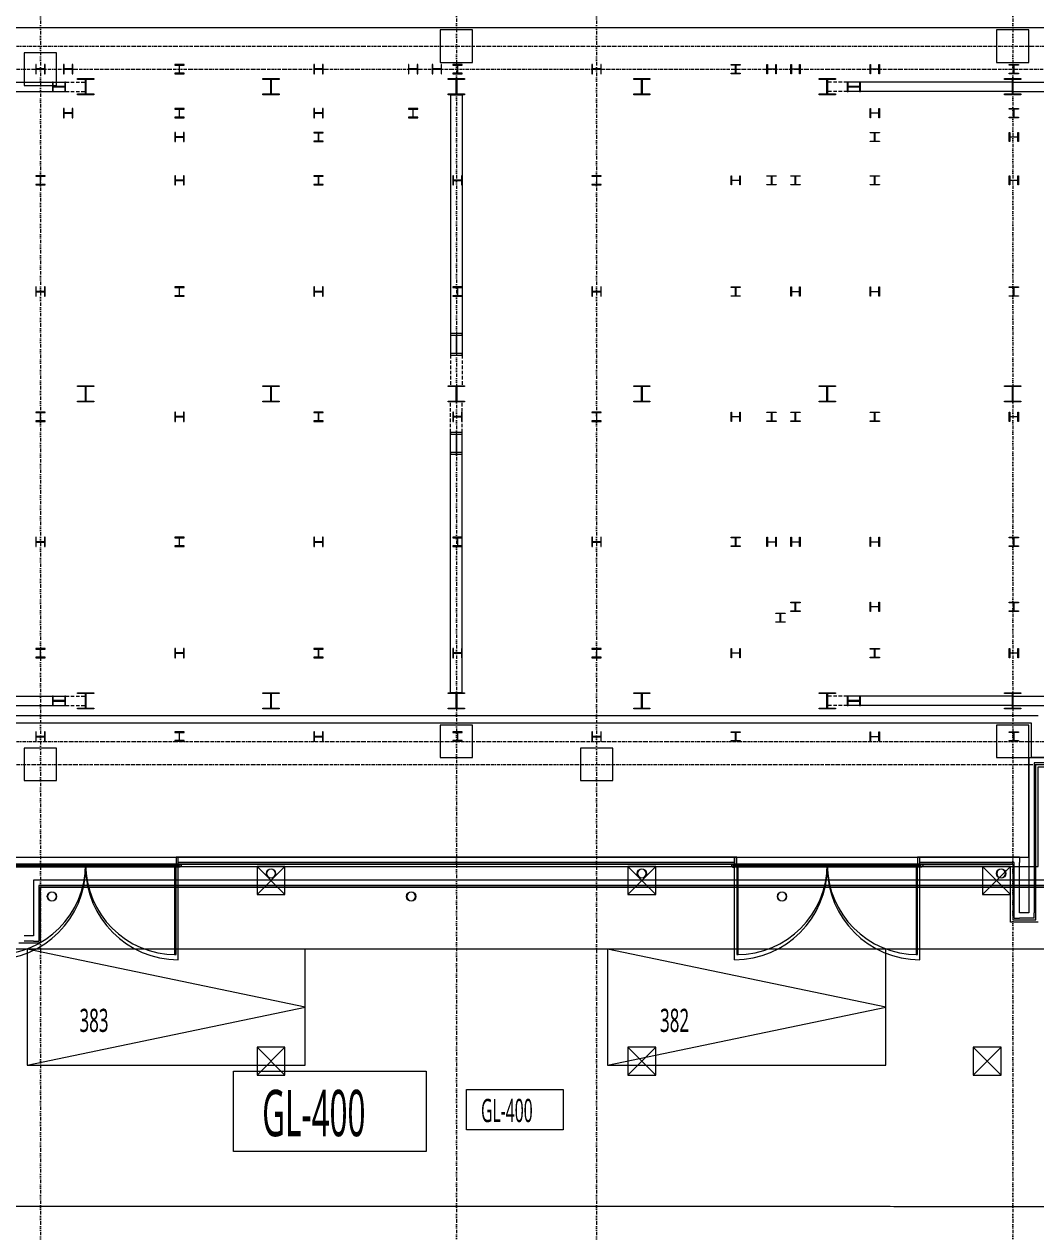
# Model space of a CAD drawing. Extents: x -168053 to 290600, y -560063 to 131745.
# Drawn here: x 126850 to 148676, y -10086 to 15970 of the extents above; entities that cross this region are included whole.
import ezdxf

# ---------------------------------------------------------------- set-up
doc = ezdxf.new("R2010")
doc.units = 0
doc.header["$LTSCALE"] = 250
for name, pattern in [('H12PL1$0$CENTERK4', [0.3582, 0.3333, -0.0083, 0.0083, -0.0083]), ('H12PL1$0$JJP_三點線', [0.9, 0.3, -0.15, 0, -0.15, 0, -0.15, 0, -0.15]), ('H12PL1$0$JJP_虛線(退縮線、投影線、地下室範圍、非屬本工程、圖面分區)', [0.45, 0.3, -0.15]), ('H12PL25$0$JJP_三點線', [0.9, 0.3, -0.15, 0, -0.15, 0, -0.15, 0, -0.15])]:
    doc.linetypes.add(name, pattern=pattern)
for name, color, linetype in [('H12PL1$0$A-OBJE-MEP', 252, 'Continuous'), ('H12PL1$0$A-WALL-EX', 252, 'Continuous'), ('H12PL1$0$A-WALL-IN.200K', 252, 'Continuous'), ('H12PL1$0$Door', 252, 'Continuous'), ('H12PL1$0$L10_14_200_LEVEL', 252, 'Continuous'), ('H12PL1$0$L10_14_DRAN', 252, 'Continuous'), ('H12PL1$0$L10_14_KABE1', 252, 'Continuous'), ('H12PL1$0$L10_14_KABE3', 252, 'Continuous'), ('H12PL1$0$L10_14_LEVEL', 252, 'Continuous'), ('H12PL1$0$L10_14_PKG', 252, 'Continuous'), ('H12PL1$0$L10_14_PKG-NN', 252, 'Continuous'), ('H12PL1$0$L10_14_SIAGE1', 252, 'Continuous'), ('H12PL1$0$L10_14_SIKICHI', 252, 'Continuous'), ('H12PL1$0$L10_14_SITE', 252, 'Continuous'), ('H12PL1$0$L10_14_SUGATA3', 252, 'Continuous'), ('H12PL1$0$L10_14_TATEGU1', 252, 'Continuous'), ('H12PL1$0$L10_14_TATEGU3', 252, 'Continuous'), ('H12PL1$0$S-BEAM-SHOW.200K', 252, 'Continuous'), ('H12PL1$0$S-COL', 252, 'Continuous'), ('H12PL1$0$S-COL.200K', 252, 'Continuous'), ('H12PL1$0$S-FNDN', 252, 'Continuous'), ('H12PL1$0$S-GRID', 252, 'Continuous'), ('H12PL1$0$S-SLAB-SHOW.200K', 252, 'Continuous'), ('H12PL25$0$A-OBJE-MEP', 252, 'Continuous'), ('H12PL25$0$A-WALL-EX', 252, 'Continuous'), ('H12PL25$0$S-COL', 252, 'Continuous'), ('H12PL25$0$S-GRID', 252, 'Continuous')]:
    doc.layers.add(name, color=color, linetype=linetype)
doc.styles.add('H12PL1$0$Standard', font='', dxfattribs={"width": 0.8})
doc.styles.get('H12PL1$0$Standard').set_extended_font_data('Microsoft JhengHei')

# ---------------------------------------------------------------- blocks, each defined once
blk = doc.blocks.new('H12PL25')
at = {"layer": 'H12PL25$0$A-OBJE-MEP', "lineweight": 0, "flags": 128}
for points in [[(127545, -2850, 1), (127355, -2850, 1)], [(135295, -2850, 1), (135105, -2850, 1)], [(143295, -2850, 1), (143105, -2850, 1)]]:
    blk.add_lwpolyline(points, format="xyb", close=True, dxfattribs=at)
at = {"layer": 'H12PL25$0$A-OBJE-MEP', "lineweight": 0}
for centre in [(127450, -2850), (135200, -2850), (143200, -2850)]:
    blk.add_circle(centre, 100, dxfattribs=at)
at = {"layer": 'H12PL25$0$A-WALL-EX', "lineweight": 0}
for p, q in [((127165, -2615), (127165, -2650)), ((127165, -2615), (127165, -2650)), ((127200, -2615), (127165, -2615)), ((127165, -2650), (127165, -3815)), ((151200, -2615), (127200, -2615)), ((127050, -3815), (126850, -3815)), ((127050, -3815), (127165, -3815)), ((127050, -3815), (127165, -3815))]:
    blk.add_line(p, q, dxfattribs=at)
at = {"layer": 'H12PL25$0$A-WALL-EX', "lineweight": 0, "flags": 128}
for points in [[(127050, -2500), (127050, -2615)], [(151350, -2500), (127050, -2500)], [(127050, -2615), (127050, -3700)], [(151200, -2650), (127200, -2650)], [(151200, -2650), (127200, -2650)], [(151200, -2650), (127200, -2650)], [(127200, -3850), (127200, -2650)], [(127200, -2650), (151200, -2650)], [(126735, -3850), (127165, -3850)], [(127050, -3700), (126850, -3700)], [(127200, -3850), (127165, -3850)]]:
    blk.add_lwpolyline(points, dxfattribs=at)
at = {"layer": 'H12PL25$0$S-COL', "lineweight": 0, "flags": 128}
for points in [[(126850, 14650), (127550, 14650), (127550, 15350), (126850, 15350)], [(126850, -350), (127550, -350), (127550, 350), (126850, 350)], [(138850, -350), (139550, -350), (139550, 350), (138850, 350)]]:
    blk.add_lwpolyline(points, close=True, dxfattribs=at)
for points in [[(127300, 15100), (127288, 15100), (127288, 15017, -0.41421356), (127275, 15004), (127125, 15004, -0.41421356), (127112, 15017), (127112, 15100), (127100, 15100), (127100, 14900), (127112, 14900), (127112, 14983, -0.41421356), (127125, 14996), (127275, 14996, -0.41421356), (127288, 14983), (127288, 14900), (127300, 14900)], [(127900, 15100), (127888, 15100), (127888, 15017, -0.41421356), (127875, 15004), (127725, 15004, -0.41421356), (127712, 15017), (127712, 15100), (127700, 15100), (127700, 14900), (127712, 14900), (127712, 14983, -0.41421356), (127725, 14996), (127875, 14996, -0.41421356), (127888, 14983), (127888, 14900), (127900, 14900)], [(130300, 14900), (130300, 14912), (130217, 14912, -0.41421356), (130204, 14925), (130204, 15075, -0.41421356), (130217, 15088), (130300, 15088), (130300, 15100), (130100, 15100), (130100, 15088), (130183, 15088, -0.41421356), (130196, 15075), (130196, 14925, -0.41421356), (130183, 14912), (130100, 14912), (130100, 14900)], [(133300, 15100), (133288, 15100), (133288, 15017, -0.41421356), (133275, 15004), (133125, 15004, -0.41421356), (133112, 15017), (133112, 15100), (133100, 15100), (133100, 14900), (133112, 14900), (133112, 14983, -0.41421356), (133125, 14996), (133275, 14996, -0.41421356), (133288, 14983), (133288, 14900), (133300, 14900)], [(135340, 15100), (135328, 15100), (135328, 15017, -0.41421356), (135315, 15004), (135165, 15004, -0.41421356), (135152, 15017), (135152, 15100), (135140, 15100), (135140, 14900), (135152, 14900), (135152, 14983, -0.41421356), (135165, 14996), (135315, 14996, -0.41421356), (135328, 14983), (135328, 14900), (135340, 14900)], [(135855, 15100), (135843, 15100), (135843, 15017, -0.41421356), (135830, 15004), (135680, 15004, -0.41421356), (135667, 15017), (135667, 15100), (135655, 15100), (135655, 14900), (135667, 14900), (135667, 14983, -0.41421356), (135680, 14996), (135830, 14996, -0.41421356), (135843, 14983), (135843, 14900), (135855, 14900)], [(136300, 14900), (136300, 14912), (136217, 14912, -0.41421356), (136204, 14925), (136204, 15075, -0.41421356), (136217, 15088), (136300, 15088), (136300, 15100), (136100, 15100), (136100, 15088), (136183, 15088, -0.41421356), (136196, 15075), (136196, 14925, -0.41421356), (136183, 14912), (136100, 14912), (136100, 14900)], [(139300, 15100), (139288, 15100), (139288, 15017, -0.41421356), (139275, 15004), (139125, 15004, -0.41421356), (139112, 15017), (139112, 15100), (139100, 15100), (139100, 14900), (139112, 14900), (139112, 14983, -0.41421356), (139125, 14996), (139275, 14996, -0.41421356), (139288, 14983), (139288, 14900), (139300, 14900)], [(142100, 14900), (142100, 14912), (142183, 14912, 0.41421356), (142196, 14925), (142196, 15075, 0.41421356), (142183, 15088), (142100, 15088), (142100, 15100), (142300, 15100), (142300, 15088), (142217, 15088, 0.41421356), (142204, 15075), (142204, 14925, 0.41421356), (142217, 14912), (142300, 14912), (142300, 14900)], [(142875, 15100), (142887, 15100), (142887, 15017, 0.41421356), (142900, 15004), (143050, 15004, 0.41421356), (143063, 15017), (143063, 15100), (143075, 15100), (143075, 14900), (143063, 14900), (143063, 14983, 0.41421356), (143050, 14996), (142900, 14996, 0.41421356), (142887, 14983), (142887, 14900), (142875, 14900)], [(143390, 15100), (143402, 15100), (143402, 15017, 0.41421356), (143415, 15004), (143565, 15004, 0.41421356), (143578, 15017), (143578, 15100), (143590, 15100), (143590, 14900), (143578, 14900), (143578, 14983, 0.41421356), (143565, 14996), (143415, 14996, 0.41421356), (143402, 14983), (143402, 14900), (143390, 14900)], [(145100, 15100), (145112, 15100), (145112, 15017, 0.41421356), (145125, 15004), (145275, 15004, 0.41421356), (145288, 15017), (145288, 15100), (145300, 15100), (145300, 14900), (145288, 14900), (145288, 14983, 0.41421356), (145275, 14996), (145125, 14996, 0.41421356), (145112, 14983), (145112, 14900), (145100, 14900)], [(148100, 14900), (148100, 14912), (148183, 14912, 0.41421356), (148196, 14925), (148196, 15075, 0.41421356), (148183, 15088), (148100, 15088), (148100, 15100), (148300, 15100), (148300, 15088), (148217, 15088, 0.41421356), (148204, 15075), (148204, 14925, 0.41421356), (148217, 14912), (148300, 14912), (148300, 14900)], [(127900, 14150), (127888, 14150), (127888, 14067, -0.41421356), (127875, 14054), (127725, 14054, -0.41421356), (127712, 14067), (127712, 14150), (127700, 14150), (127700, 13950), (127712, 13950), (127712, 14033, -0.41421356), (127725, 14046), (127875, 14046, -0.41421356), (127888, 14033), (127888, 13950), (127900, 13950)], [(130300, 13950), (130300, 13962), (130217, 13962, -0.41421356), (130204, 13975), (130204, 14125, -0.41421356), (130217, 14138), (130300, 14138), (130300, 14150), (130100, 14150), (130100, 14138), (130183, 14138, -0.41421356), (130196, 14125), (130196, 13975, -0.41421356), (130183, 13962), (130100, 13962), (130100, 13950)], [(133300, 14150), (133288, 14150), (133288, 14067, -0.41421356), (133275, 14054), (133125, 14054, -0.41421356), (133112, 14067), (133112, 14150), (133100, 14150), (133100, 13950), (133112, 13950), (133112, 14033, -0.41421356), (133125, 14046), (133275, 14046, -0.41421356), (133288, 14033), (133288, 13950), (133300, 13950)], [(135340, 13950), (135340, 13962), (135257, 13962, -0.41421356), (135244, 13975), (135244, 14125, -0.41421356), (135257, 14138), (135340, 14138), (135340, 14150), (135140, 14150), (135140, 14138), (135223, 14138, -0.41421356), (135236, 14125), (135236, 13975, -0.41421356), (135223, 13962), (135140, 13962), (135140, 13950)], [(145100, 14150), (145112, 14150), (145112, 14067, 0.41421356), (145125, 14054), (145275, 14054, 0.41421356), (145288, 14067), (145288, 14150), (145300, 14150), (145300, 13950), (145288, 13950), (145288, 14033, 0.41421356), (145275, 14046), (145125, 14046, 0.41421356), (145112, 14033), (145112, 13950), (145100, 13950)], [(148100, 13950), (148100, 13962), (148183, 13962, 0.41421356), (148196, 13975), (148196, 14125, 0.41421356), (148183, 14138), (148100, 14138), (148100, 14150), (148300, 14150), (148300, 14138), (148217, 14138, 0.41421356), (148204, 14125), (148204, 13975, 0.41421356), (148217, 13962), (148300, 13962), (148300, 13950)], [(130300, 13635), (130288, 13635), (130288, 13552, -0.41421356), (130275, 13539), (130125, 13539, -0.41421356), (130112, 13552), (130112, 13635), (130100, 13635), (130100, 13435), (130112, 13435), (130112, 13518, -0.41421356), (130125, 13531), (130275, 13531, -0.41421356), (130288, 13518), (130288, 13435), (130300, 13435)], [(133300, 13435), (133300, 13447), (133217, 13447, -0.41421356), (133204, 13460), (133204, 13610, -0.41421356), (133217, 13623), (133300, 13623), (133300, 13635), (133100, 13635), (133100, 13623), (133183, 13623, -0.41421356), (133196, 13610), (133196, 13460, -0.41421356), (133183, 13447), (133100, 13447), (133100, 13435)], [(145100, 13435), (145100, 13447), (145183, 13447, 0.41421356), (145196, 13460), (145196, 13610, 0.41421356), (145183, 13623), (145100, 13623), (145100, 13635), (145300, 13635), (145300, 13623), (145217, 13623, 0.41421356), (145204, 13610), (145204, 13460, 0.41421356), (145217, 13447), (145300, 13447), (145300, 13435)], [(148100, 13635), (148112, 13635), (148112, 13552, 0.41421356), (148125, 13539), (148275, 13539, 0.41421356), (148288, 13552), (148288, 13635), (148300, 13635), (148300, 13435), (148288, 13435), (148288, 13518, 0.41421356), (148275, 13531), (148125, 13531, 0.41421356), (148112, 13518), (148112, 13435), (148100, 13435)], [(127300, 12500), (127300, 12512), (127217, 12512, -0.41421356), (127204, 12525), (127204, 12675, -0.41421356), (127217, 12688), (127300, 12688), (127300, 12700), (127100, 12700), (127100, 12688), (127183, 12688, -0.41421356), (127196, 12675), (127196, 12525, -0.41421356), (127183, 12512), (127100, 12512), (127100, 12500)], [(130300, 12700), (130288, 12700), (130288, 12617, -0.41421356), (130275, 12604), (130125, 12604, -0.41421356), (130112, 12617), (130112, 12700), (130100, 12700), (130100, 12500), (130112, 12500), (130112, 12583, -0.41421356), (130125, 12596), (130275, 12596, -0.41421356), (130288, 12583), (130288, 12500), (130300, 12500)], [(133300, 12500), (133300, 12512), (133217, 12512, -0.41421356), (133204, 12525), (133204, 12675, -0.41421356), (133217, 12688), (133300, 12688), (133300, 12700), (133100, 12700), (133100, 12688), (133183, 12688, -0.41421356), (133196, 12675), (133196, 12525, -0.41421356), (133183, 12512), (133100, 12512), (133100, 12500)], [(136300, 12700), (136288, 12700), (136288, 12617, -0.41421356), (136275, 12604), (136125, 12604, -0.41421356), (136112, 12617), (136112, 12700), (136100, 12700), (136100, 12500), (136112, 12500), (136112, 12583, -0.41421356), (136125, 12596), (136275, 12596, -0.41421356), (136288, 12583), (136288, 12500), (136300, 12500)], [(139300, 12500), (139300, 12512), (139217, 12512, -0.41421356), (139204, 12525), (139204, 12675, -0.41421356), (139217, 12688), (139300, 12688), (139300, 12700), (139100, 12700), (139100, 12688), (139183, 12688, -0.41421356), (139196, 12675), (139196, 12525, -0.41421356), (139183, 12512), (139100, 12512), (139100, 12500)], [(142100, 12700), (142112, 12700), (142112, 12617, 0.41421356), (142125, 12604), (142275, 12604, 0.41421356), (142288, 12617), (142288, 12700), (142300, 12700), (142300, 12500), (142288, 12500), (142288, 12583, 0.41421356), (142275, 12596), (142125, 12596, 0.41421356), (142112, 12583), (142112, 12500), (142100, 12500)], [(142875, 12500), (142875, 12512), (142958, 12512, 0.41421356), (142971, 12525), (142971, 12675, 0.41421356), (142958, 12688), (142875, 12688), (142875, 12700), (143075, 12700), (143075, 12688), (142992, 12688, 0.41421356), (142979, 12675), (142979, 12525, 0.41421356), (142992, 12512), (143075, 12512), (143075, 12500)], [(143390, 12500), (143390, 12512), (143473, 12512, 0.41421356), (143486, 12525), (143486, 12675, 0.41421356), (143473, 12688), (143390, 12688), (143390, 12700), (143590, 12700), (143590, 12688), (143507, 12688, 0.41421356), (143494, 12675), (143494, 12525, 0.41421356), (143507, 12512), (143590, 12512), (143590, 12500)], [(145100, 12500), (145100, 12512), (145183, 12512, 0.41421356), (145196, 12525), (145196, 12675, 0.41421356), (145183, 12688), (145100, 12688), (145100, 12700), (145300, 12700), (145300, 12688), (145217, 12688, 0.41421356), (145204, 12675), (145204, 12525, 0.41421356), (145217, 12512), (145300, 12512), (145300, 12500)], [(148100, 12700), (148112, 12700), (148112, 12617, 0.41421356), (148125, 12604), (148275, 12604, 0.41421356), (148288, 12617), (148288, 12700), (148300, 12700), (148300, 12500), (148288, 12500), (148288, 12583, 0.41421356), (148275, 12596), (148125, 12596, 0.41421356), (148112, 12583), (148112, 12500), (148100, 12500)], [(127300, 10300), (127288, 10300), (127288, 10217, -0.41421356), (127275, 10204), (127125, 10204, -0.41421356), (127112, 10217), (127112, 10300), (127100, 10300), (127100, 10100), (127112, 10100), (127112, 10183, -0.41421356), (127125, 10196), (127275, 10196, -0.41421356), (127288, 10183), (127288, 10100), (127300, 10100)], [(130300, 10100), (130300, 10112), (130217, 10112, -0.41421356), (130204, 10125), (130204, 10275, -0.41421356), (130217, 10288), (130300, 10288), (130300, 10300), (130100, 10300), (130100, 10288), (130183, 10288, -0.41421356), (130196, 10275), (130196, 10125, -0.41421356), (130183, 10112), (130100, 10112), (130100, 10100)], [(133300, 10300), (133288, 10300), (133288, 10217, -0.41421356), (133275, 10204), (133125, 10204, -0.41421356), (133112, 10217), (133112, 10300), (133100, 10300), (133100, 10100), (133112, 10100), (133112, 10183, -0.41421356), (133125, 10196), (133275, 10196, -0.41421356), (133288, 10183), (133288, 10100), (133300, 10100)], [(136300, 10100), (136300, 10112), (136217, 10112, -0.41421356), (136204, 10125), (136204, 10275, -0.41421356), (136217, 10288), (136300, 10288), (136300, 10300), (136100, 10300), (136100, 10288), (136183, 10288, -0.41421356), (136196, 10275), (136196, 10125, -0.41421356), (136183, 10112), (136100, 10112), (136100, 10100)], [(139300, 10300), (139288, 10300), (139288, 10217, -0.41421356), (139275, 10204), (139125, 10204, -0.41421356), (139112, 10217), (139112, 10300), (139100, 10300), (139100, 10100), (139112, 10100), (139112, 10183, -0.41421356), (139125, 10196), (139275, 10196, -0.41421356), (139288, 10183), (139288, 10100), (139300, 10100)], [(142100, 10100), (142100, 10112), (142183, 10112, 0.41421356), (142196, 10125), (142196, 10275, 0.41421356), (142183, 10288), (142100, 10288), (142100, 10300), (142300, 10300), (142300, 10288), (142217, 10288, 0.41421356), (142204, 10275), (142204, 10125, 0.41421356), (142217, 10112), (142300, 10112), (142300, 10100)], [(143390, 10300), (143402, 10300), (143402, 10217, 0.41421356), (143415, 10204), (143565, 10204, 0.41421356), (143578, 10217), (143578, 10300), (143590, 10300), (143590, 10100), (143578, 10100), (143578, 10183, 0.41421356), (143565, 10196), (143415, 10196, 0.41421356), (143402, 10183), (143402, 10100), (143390, 10100)], [(145100, 10300), (145112, 10300), (145112, 10217, 0.41421356), (145125, 10204), (145275, 10204, 0.41421356), (145288, 10217), (145288, 10300), (145300, 10300), (145300, 10100), (145288, 10100), (145288, 10183, 0.41421356), (145275, 10196), (145125, 10196, 0.41421356), (145112, 10183), (145112, 10100), (145100, 10100)], [(148100, 10100), (148100, 10112), (148183, 10112, 0.41421356), (148196, 10125), (148196, 10275, 0.41421356), (148183, 10288), (148100, 10288), (148100, 10300), (148300, 10300), (148300, 10288), (148217, 10288, 0.41421356), (148204, 10275), (148204, 10125, 0.41421356), (148217, 10112), (148300, 10112), (148300, 10100)], [(127300, 7400), (127300, 7412), (127217, 7412, -0.41421356), (127204, 7425), (127204, 7575, -0.41421356), (127217, 7588), (127300, 7588), (127300, 7600), (127100, 7600), (127100, 7588), (127183, 7588, -0.41421356), (127196, 7575), (127196, 7425, -0.41421356), (127183, 7412), (127100, 7412), (127100, 7400)], [(130300, 7600), (130288, 7600), (130288, 7517, -0.41421356), (130275, 7504), (130125, 7504, -0.41421356), (130112, 7517), (130112, 7600), (130100, 7600), (130100, 7400), (130112, 7400), (130112, 7483, -0.41421356), (130125, 7496), (130275, 7496, -0.41421356), (130288, 7483), (130288, 7400), (130300, 7400)], [(133300, 7400), (133300, 7412), (133217, 7412, -0.41421356), (133204, 7425), (133204, 7575, -0.41421356), (133217, 7588), (133300, 7588), (133300, 7600), (133100, 7600), (133100, 7588), (133183, 7588, -0.41421356), (133196, 7575), (133196, 7425, -0.41421356), (133183, 7412), (133100, 7412), (133100, 7400)], [(136300, 7600), (136288, 7600), (136288, 7517, -0.41421356), (136275, 7504), (136125, 7504, -0.41421356), (136112, 7517), (136112, 7600), (136100, 7600), (136100, 7400), (136112, 7400), (136112, 7483, -0.41421356), (136125, 7496), (136275, 7496, -0.41421356), (136288, 7483), (136288, 7400), (136300, 7400)], [(139300, 7400), (139300, 7412), (139217, 7412, -0.41421356), (139204, 7425), (139204, 7575, -0.41421356), (139217, 7588), (139300, 7588), (139300, 7600), (139100, 7600), (139100, 7588), (139183, 7588, -0.41421356), (139196, 7575), (139196, 7425, -0.41421356), (139183, 7412), (139100, 7412), (139100, 7400)], [(142100, 7600), (142112, 7600), (142112, 7517, 0.41421356), (142125, 7504), (142275, 7504, 0.41421356), (142288, 7517), (142288, 7600), (142300, 7600), (142300, 7400), (142288, 7400), (142288, 7483, 0.41421356), (142275, 7496), (142125, 7496, 0.41421356), (142112, 7483), (142112, 7400), (142100, 7400)], [(142875, 7400), (142875, 7412), (142958, 7412, 0.41421356), (142971, 7425), (142971, 7575, 0.41421356), (142958, 7588), (142875, 7588), (142875, 7600), (143075, 7600), (143075, 7588), (142992, 7588, 0.41421356), (142979, 7575), (142979, 7425, 0.41421356), (142992, 7412), (143075, 7412), (143075, 7400)], [(143390, 7400), (143390, 7412), (143473, 7412, 0.41421356), (143486, 7425), (143486, 7575, 0.41421356), (143473, 7588), (143390, 7588), (143390, 7600), (143590, 7600), (143590, 7588), (143507, 7588, 0.41421356), (143494, 7575), (143494, 7425, 0.41421356), (143507, 7412), (143590, 7412), (143590, 7400)], [(145100, 7400), (145100, 7412), (145183, 7412, 0.41421356), (145196, 7425), (145196, 7575, 0.41421356), (145183, 7588), (145100, 7588), (145100, 7600), (145300, 7600), (145300, 7588), (145217, 7588, 0.41421356), (145204, 7575), (145204, 7425, 0.41421356), (145217, 7412), (145300, 7412), (145300, 7400)], [(148100, 7600), (148112, 7600), (148112, 7517, 0.41421356), (148125, 7504), (148275, 7504, 0.41421356), (148288, 7517), (148288, 7600), (148300, 7600), (148300, 7400), (148288, 7400), (148288, 7483, 0.41421356), (148275, 7496), (148125, 7496, 0.41421356), (148112, 7483), (148112, 7400), (148100, 7400)], [(127300, 4900), (127288, 4900), (127288, 4817, -0.41421356), (127275, 4804), (127125, 4804, -0.41421356), (127112, 4817), (127112, 4900), (127100, 4900), (127100, 4700), (127112, 4700), (127112, 4783, -0.41421356), (127125, 4796), (127275, 4796, -0.41421356), (127288, 4783), (127288, 4700), (127300, 4700)], [(130300, 4700), (130300, 4712), (130217, 4712, -0.41421356), (130204, 4725), (130204, 4875, -0.41421356), (130217, 4888), (130300, 4888), (130300, 4900), (130100, 4900), (130100, 4888), (130183, 4888, -0.41421356), (130196, 4875), (130196, 4725, -0.41421356), (130183, 4712), (130100, 4712), (130100, 4700)], [(133300, 4900), (133288, 4900), (133288, 4817, -0.41421356), (133275, 4804), (133125, 4804, -0.41421356), (133112, 4817), (133112, 4900), (133100, 4900), (133100, 4700), (133112, 4700), (133112, 4783, -0.41421356), (133125, 4796), (133275, 4796, -0.41421356), (133288, 4783), (133288, 4700), (133300, 4700)], [(136300, 4700), (136300, 4712), (136217, 4712, -0.41421356), (136204, 4725), (136204, 4875, -0.41421356), (136217, 4888), (136300, 4888), (136300, 4900), (136100, 4900), (136100, 4888), (136183, 4888, -0.41421356), (136196, 4875), (136196, 4725, -0.41421356), (136183, 4712), (136100, 4712), (136100, 4700)], [(139300, 4900), (139288, 4900), (139288, 4817, -0.41421356), (139275, 4804), (139125, 4804, -0.41421356), (139112, 4817), (139112, 4900), (139100, 4900), (139100, 4700), (139112, 4700), (139112, 4783, -0.41421356), (139125, 4796), (139275, 4796, -0.41421356), (139288, 4783), (139288, 4700), (139300, 4700)], [(142100, 4700), (142100, 4712), (142183, 4712, 0.41421356), (142196, 4725), (142196, 4875, 0.41421356), (142183, 4888), (142100, 4888), (142100, 4900), (142300, 4900), (142300, 4888), (142217, 4888, 0.41421356), (142204, 4875), (142204, 4725, 0.41421356), (142217, 4712), (142300, 4712), (142300, 4700)], [(142875, 4900), (142887, 4900), (142887, 4817, 0.41421356), (142900, 4804), (143050, 4804, 0.41421356), (143063, 4817), (143063, 4900), (143075, 4900), (143075, 4700), (143063, 4700), (143063, 4783, 0.41421356), (143050, 4796), (142900, 4796, 0.41421356), (142887, 4783), (142887, 4700), (142875, 4700)], [(143390, 4900), (143402, 4900), (143402, 4817, 0.41421356), (143415, 4804), (143565, 4804, 0.41421356), (143578, 4817), (143578, 4900), (143590, 4900), (143590, 4700), (143578, 4700), (143578, 4783, 0.41421356), (143565, 4796), (143415, 4796, 0.41421356), (143402, 4783), (143402, 4700), (143390, 4700)], [(145100, 4900), (145112, 4900), (145112, 4817, 0.41421356), (145125, 4804), (145275, 4804, 0.41421356), (145288, 4817), (145288, 4900), (145300, 4900), (145300, 4700), (145288, 4700), (145288, 4783, 0.41421356), (145275, 4796), (145125, 4796, 0.41421356), (145112, 4783), (145112, 4700), (145100, 4700)], [(148100, 4700), (148100, 4712), (148183, 4712, 0.41421356), (148196, 4725), (148196, 4875, 0.41421356), (148183, 4888), (148100, 4888), (148100, 4900), (148300, 4900), (148300, 4888), (148217, 4888, 0.41421356), (148204, 4875), (148204, 4725, 0.41421356), (148217, 4712), (148300, 4712), (148300, 4700)], [(143390, 3300), (143390, 3312), (143473, 3312, 0.41421356), (143486, 3325), (143486, 3475, 0.41421356), (143473, 3488), (143390, 3488), (143390, 3500), (143590, 3500), (143590, 3488), (143507, 3488, 0.41421356), (143494, 3475), (143494, 3325, 0.41421356), (143507, 3312), (143590, 3312), (143590, 3300)], [(145100, 3500), (145112, 3500), (145112, 3417, 0.41421356), (145125, 3404), (145275, 3404, 0.41421356), (145288, 3417), (145288, 3500), (145300, 3500), (145300, 3300), (145288, 3300), (145288, 3383, 0.41421356), (145275, 3396), (145125, 3396, 0.41421356), (145112, 3383), (145112, 3300), (145100, 3300)], [(148100, 3300), (148100, 3312), (148183, 3312, 0.41421356), (148196, 3325), (148196, 3475, 0.41421356), (148183, 3488), (148100, 3488), (148100, 3500), (148300, 3500), (148300, 3488), (148217, 3488, 0.41421356), (148204, 3475), (148204, 3325, 0.41421356), (148217, 3312), (148300, 3312), (148300, 3300)], [(143065, 3065), (143065, 3077), (143148, 3077, 0.41421356), (143161, 3090), (143161, 3240, 0.41421356), (143148, 3253), (143065, 3253), (143065, 3265), (143265, 3265), (143265, 3253), (143182, 3253, 0.41421356), (143169, 3240), (143169, 3090, 0.41421356), (143182, 3077), (143265, 3077), (143265, 3065)], [(127300, 2300), (127300, 2312), (127217, 2312, -0.41421356), (127204, 2325), (127204, 2475, -0.41421356), (127217, 2488), (127300, 2488), (127300, 2500), (127100, 2500), (127100, 2488), (127183, 2488, -0.41421356), (127196, 2475), (127196, 2325, -0.41421356), (127183, 2312), (127100, 2312), (127100, 2300)], [(130300, 2500), (130288, 2500), (130288, 2417, -0.41421356), (130275, 2404), (130125, 2404, -0.41421356), (130112, 2417), (130112, 2500), (130100, 2500), (130100, 2300), (130112, 2300), (130112, 2383, -0.41421356), (130125, 2396), (130275, 2396, -0.41421356), (130288, 2383), (130288, 2300), (130300, 2300)], [(133300, 2300), (133300, 2312), (133217, 2312, -0.41421356), (133204, 2325), (133204, 2475, -0.41421356), (133217, 2488), (133300, 2488), (133300, 2500), (133100, 2500), (133100, 2488), (133183, 2488, -0.41421356), (133196, 2475), (133196, 2325, -0.41421356), (133183, 2312), (133100, 2312), (133100, 2300)], [(136300, 2500), (136288, 2500), (136288, 2417, -0.41421356), (136275, 2404), (136125, 2404, -0.41421356), (136112, 2417), (136112, 2500), (136100, 2500), (136100, 2300), (136112, 2300), (136112, 2383, -0.41421356), (136125, 2396), (136275, 2396, -0.41421356), (136288, 2383), (136288, 2300), (136300, 2300)], [(139300, 2300), (139300, 2312), (139217, 2312, -0.41421356), (139204, 2325), (139204, 2475, -0.41421356), (139217, 2488), (139300, 2488), (139300, 2500), (139100, 2500), (139100, 2488), (139183, 2488, -0.41421356), (139196, 2475), (139196, 2325, -0.41421356), (139183, 2312), (139100, 2312), (139100, 2300)], [(142100, 2500), (142112, 2500), (142112, 2417, 0.41421356), (142125, 2404), (142275, 2404, 0.41421356), (142288, 2417), (142288, 2500), (142300, 2500), (142300, 2300), (142288, 2300), (142288, 2383, 0.41421356), (142275, 2396), (142125, 2396, 0.41421356), (142112, 2383), (142112, 2300), (142100, 2300)], [(145100, 2300), (145100, 2312), (145183, 2312, 0.41421356), (145196, 2325), (145196, 2475, 0.41421356), (145183, 2488), (145100, 2488), (145100, 2500), (145300, 2500), (145300, 2488), (145217, 2488, 0.41421356), (145204, 2475), (145204, 2325, 0.41421356), (145217, 2312), (145300, 2312), (145300, 2300)], [(148100, 2500), (148112, 2500), (148112, 2417, 0.41421356), (148125, 2404), (148275, 2404, 0.41421356), (148288, 2417), (148288, 2500), (148300, 2500), (148300, 2300), (148288, 2300), (148288, 2383, 0.41421356), (148275, 2396), (148125, 2396, 0.41421356), (148112, 2383), (148112, 2300), (148100, 2300)], [(127300, 700), (127288, 700), (127288, 617, -0.41421356), (127275, 604), (127125, 604, -0.41421356), (127112, 617), (127112, 700), (127100, 700), (127100, 500), (127112, 500), (127112, 583, -0.41421356), (127125, 596), (127275, 596, -0.41421356), (127288, 583), (127288, 500), (127300, 500)], [(130300, 500), (130300, 512), (130217, 512, -0.41421356), (130204, 525), (130204, 675, -0.41421356), (130217, 688), (130300, 688), (130300, 700), (130100, 700), (130100, 688), (130183, 688, -0.41421356), (130196, 675), (130196, 525, -0.41421356), (130183, 512), (130100, 512), (130100, 500)], [(133300, 700), (133288, 700), (133288, 617, -0.41421356), (133275, 604), (133125, 604, -0.41421356), (133112, 617), (133112, 700), (133100, 700), (133100, 500), (133112, 500), (133112, 583, -0.41421356), (133125, 596), (133275, 596, -0.41421356), (133288, 583), (133288, 500), (133300, 500)], [(136300, 500), (136300, 512), (136217, 512, -0.41421356), (136204, 525), (136204, 675, -0.41421356), (136217, 688), (136300, 688), (136300, 700), (136100, 700), (136100, 688), (136183, 688, -0.41421356), (136196, 675), (136196, 525, -0.41421356), (136183, 512), (136100, 512), (136100, 500)], [(139300, 700), (139288, 700), (139288, 617, -0.41421356), (139275, 604), (139125, 604, -0.41421356), (139112, 617), (139112, 700), (139100, 700), (139100, 500), (139112, 500), (139112, 583, -0.41421356), (139125, 596), (139275, 596, -0.41421356), (139288, 583), (139288, 500), (139300, 500)], [(142100, 500), (142100, 512), (142183, 512, 0.41421356), (142196, 525), (142196, 675, 0.41421356), (142183, 688), (142100, 688), (142100, 700), (142300, 700), (142300, 688), (142217, 688, 0.41421356), (142204, 675), (142204, 525, 0.41421356), (142217, 512), (142300, 512), (142300, 500)], [(145100, 700), (145112, 700), (145112, 617, 0.41421356), (145125, 604), (145275, 604, 0.41421356), (145288, 617), (145288, 700), (145300, 700), (145300, 500), (145288, 500), (145288, 583, 0.41421356), (145275, 596), (145125, 596, 0.41421356), (145112, 583), (145112, 500), (145100, 500)], [(148100, 500), (148100, 512), (148183, 512, 0.41421356), (148196, 525), (148196, 675, 0.41421356), (148183, 688), (148100, 688), (148100, 700), (148300, 700), (148300, 688), (148217, 688, 0.41421356), (148204, 675), (148204, 525, 0.41421356), (148217, 512), (148300, 512), (148300, 500)]]:
    blk.add_lwpolyline(points, format="xyb", close=True, dxfattribs=at)
at = {"layer": 'H12PL25$0$S-GRID', "linetype": 'H12PL25$0$JJP_三點線', "lineweight": 0}
for p, q in [((127200, 128250), (127200, -28000)), ((139200, 128250), (139200, -28000)), ((-29000, 15000), (289600, 15000)), ((-29000, 0), (289600, 0))]:
    blk.add_line(p, q, dxfattribs=at)
blk = doc.blocks.new('H12PL1')
at = {"layer": 'H12PL1$0$A-OBJE-MEP', "lineweight": 0, "flags": 128}
for points in [[(135295, -2850, 1), (135105, -2850, 1)], [(143295, -2850, 1), (143105, -2850, 1)], [(151045, -2850, 1), (150855, -2850, 1)]]:
    blk.add_lwpolyline(points, format="xyb", close=True, dxfattribs=at)
at = {"layer": 'H12PL1$0$A-OBJE-MEP', "lineweight": 0}
for centre in [(135200, -2850), (143200, -2850), (150950, -2850)]:
    blk.add_circle(centre, 100, dxfattribs=at)
at = {"layer": 'H12PL1$0$A-WALL-EX', "lineweight": 0}
for p, q in [((151700, -465), (151665, -465)), ((151700, -465), (151665, -465)), ((151665, -465), (151665, -500)), ((151665, -500), (151665, -3700)), ((170650, -465), (151700, -465)), ((133200, -2650), (133200, -2500)), ((145200, -2650), (145200, -2500)), ((149200, -2650), (149200, -2500)), ((145200, -2615), (133200, -2615)), ((151200, -2615), (149200, -2615)), ((151235, -2615), (151200, -2615)), ((151235, -2650), (151235, -2615)), ((151235, -2650), (151235, -2615)), ((151235, -3815), (151235, -2650)), ((151235, -3815), (151350, -3815)), ((151235, -3815), (151350, -3815)), ((151665, -3815), (151350, -3815)), ((151665, -3815), (151665, -3700)), ((151665, -3815), (151665, -3700))]:
    blk.add_line(p, q, dxfattribs=at)
at = {"layer": 'H12PL1$0$A-WALL-EX', "lineweight": 0, "flags": 128}
for points in [[(151550, -350), (151665, -350)], [(151550, -350), (151550, -3700)], [(170650, -350), (151665, -350)], [(151700, -500), (170650, -500)], [(151700, -3815), (151700, -500)], [(145200, -2500), (133200, -2500)], [(151350, -2500), (149200, -2500)], [(151350, -2500), (151350, -2615)], [(151200, -2650), (127200, -2650)], [(151200, -2650), (127200, -2650)], [(151200, -2650), (127200, -2650)], [(145200, -2650), (133200, -2650)], [(145200, -2650), (133200, -2650)], [(145200, -2650), (133200, -2650)], [(145200, -2650), (133200, -2650)], [(133200, -2650), (145200, -2650)], [(151200, -2650), (149200, -2650)], [(151200, -2650), (149200, -2650)], [(151200, -2650), (149200, -2650)], [(151200, -2650), (149200, -2650)], [(149200, -2650), (151200, -2650)], [(151200, -2650), (151200, -3850)], [(151350, -3700), (151350, -2615)], [(151200, -3850), (151235, -3850)], [(151235, -3850), (151700, -3850)], [(151550, -3700), (151350, -3700)], [(151700, -3850), (151700, -3815)]]:
    blk.add_lwpolyline(points, dxfattribs=at)
at = {"layer": 'H12PL1$0$A-WALL-IN.200K', "lineweight": 0, "flags": 128}
for points in [[(102550, 15400), (167450, 15400)], [(151750, 550), (126650, 550)], [(126800, 400), (151600, 400)], [(151600, 400), (151600, -350)], [(151750, -350), (151600, -350)]]:
    blk.add_lwpolyline(points, dxfattribs=at)
at = {"layer": 'H12PL1$0$Door', "lineweight": 0}
for p, q in [((133200, -2500), (133150, -2500)), ((133150, -2500), (133150, -2650)), ((133200, -2650), (133200, -2500)), ((145250, -2500), (145200, -2500)), ((145200, -2500), (145200, -2650)), ((145250, -2650), (145250, -2500)), ((149200, -2500), (149150, -2500)), ((149150, -2500), (149150, -2650)), ((149200, -2650), (149200, -2500)), ((133120, -2650), (133120, -4600)), ((133150, -2650), (133120, -2650)), ((133150, -4600), (133150, -2650)), ((133150, -2650), (133200, -2650)), ((145200, -2650), (145250, -2650)), ((145250, -2650), (145250, -4600)), ((145280, -2650), (145250, -2650)), ((145280, -4600), (145280, -2650)), ((149120, -2650), (149120, -4600)), ((149150, -2650), (149120, -2650)), ((149150, -4600), (149150, -2650)), ((149150, -2650), (149200, -2650)), ((133120, -4600), (133150, -4600)), ((145250, -4600), (145280, -4600)), ((149120, -4600), (149150, -4600))]:
    blk.add_line(p, q, dxfattribs=at)
for centre, start, end in [((129250, -2650), 270, 0), ((133150, -2650), 180, 270), ((145250, -2650), 270, 0), ((149150, -2650), 180, 270)]:
    blk.add_arc(centre, 1950, start, end, dxfattribs=at)
at = {"layer": 'H12PL1$0$L10_14_200_LEVEL', "lineweight": 0, "flags": 128}
blk.add_lwpolyline([(139419.68, -7510.42), (141500.77, -7510.42), (141500.77, -8378.31), (139419.68, -8378.31)], close=True, dxfattribs=at)
at = {"layer": 'H12PL1$0$L10_14_DRAN', "lineweight": 0}
for centre in [(135200, -2850), (135200, -2850), (143200, -2850), (143200, -2850), (150950, -2850), (150950, -2850)]:
    blk.add_circle(centre, 100, dxfattribs=at)
at = {"layer": 'H12PL1$0$L10_14_KABE1', "lineweight": 0}
for p, q in [((133262.5, -2700), (145132.5, -2700)), ((151150, -2700), (149262.5, -2700)), ((151150, -3900), (151150, -2700)), ((151750, -3900), (151150, -3900))]:
    blk.add_line(p, q, dxfattribs=at)
at = {"layer": 'H12PL1$0$L10_14_KABE3', "lineweight": 0}
for p, q in [((133262.5, -2650), (133262.5, -2700)), ((145132.5, -2650), (145132.5, -2700)), ((149262.5, -2650), (149262.5, -2700))]:
    blk.add_line(p, q, dxfattribs=at)
at = {"layer": 'H12PL1$0$L10_14_LEVEL', "lineweight": 0, "flags": 128}
blk.add_lwpolyline([(134387.64, -7114.17), (138549.81, -7114.17), (138549.81, -8849.94), (134387.64, -8849.94)], close=True, dxfattribs=at)
at = {"layer": 'H12PL1$0$L10_14_PKG', "lineweight": 0, "flags": 128}
for points in [[(129937.5, -6985), (135937.5, -5735), (129937.5, -4485)], [(142462.5, -6985), (148462.5, -5735), (142462.5, -4485)]]:
    blk.add_lwpolyline(points, dxfattribs=at)
for points in [[(129937.5, -6985), (135937.5, -6985), (135937.5, -4485), (129937.5, -4485)], [(142462.5, -6985), (148462.5, -6985), (148462.5, -4485), (142462.5, -4485)]]:
    blk.add_lwpolyline(points, close=True, dxfattribs=at)
at = {"layer": 'H12PL1$0$L10_14_SIAGE1', "lineweight": 0}
for p, q in [((133237.5, -2700), (133262.5, -2700)), ((145132.5, -2700), (145157.5, -2700)), ((149237.5, -2700), (149262.5, -2700))]:
    blk.add_line(p, q, dxfattribs=at)
at = {"layer": 'H12PL1$0$L10_14_SIKICHI', "linetype": 'H12PL1$0$CENTERK4', "lineweight": 0}
blk.add_line((263352.82, -10066.2), (-23200, -9996.16), dxfattribs=at)
at = {"layer": 'H12PL1$0$L10_14_SITE', "lineweight": 0}
blk.add_line((152524.63, -4485), (123488.96, -4485), dxfattribs=at)
at = {"layer": 'H12PL1$0$L10_14_SUGATA3', "lineweight": 0}
for p, q in [((134900, -3300), (135500, -2700)), ((134900, -2700), (135500, -3300)), ((142900, -2700), (143500, -3300)), ((142900, -3300), (143500, -2700)), ((150550, -3300), (151150, -2700)), ((150550, -2700), (151150, -3300)), ((134900, -6600), (135500, -7200)), ((134900, -7200), (135500, -6600)), ((142900, -6600), (143500, -7200)), ((142900, -7200), (143500, -6600)), ((150350, -6600), (150950, -7200)), ((150350, -7200), (150950, -6600))]:
    blk.add_line(p, q, dxfattribs=at)
at = {"layer": 'H12PL1$0$L10_14_SUGATA3', "lineweight": 0, "flags": 128}
for points in [[(134900, -3300), (135500, -3300), (135500, -2700), (134900, -2700)], [(142900, -3300), (143500, -3300), (143500, -2700), (142900, -2700)], [(150550, -3300), (151150, -3300), (151150, -2700), (150550, -2700)], [(134900, -7200), (135500, -7200), (135500, -6600), (134900, -6600)], [(142900, -7200), (143500, -7200), (143500, -6600), (142900, -6600)], [(150350, -7200), (150950, -7200), (150950, -6600), (150350, -6600)]]:
    blk.add_lwpolyline(points, close=True, dxfattribs=at)
at = {"layer": 'H12PL1$0$L10_14_TATEGU1', "lineweight": 0, "flags": 128}
for points in [[(133237.5, -2675), (133237.5, -2710), (133212.5, -2710), (133212.5, -2665), (133197.5, -2665), (133197.5, -2650)], [(145157.5, -2675), (145157.5, -2710), (145182.5, -2710), (145182.5, -2665), (145197.5, -2665), (145197.5, -2650)], [(149237.5, -2675), (149237.5, -2710), (149212.5, -2710), (149212.5, -2665), (149197.5, -2665), (149197.5, -2650)]]:
    blk.add_lwpolyline(points, dxfattribs=at)
at = {"layer": 'H12PL1$0$L10_14_TATEGU3', "lineweight": 0}
for p, q in [((131200, -2800), (131200, -2650)), ((133200, -4710), (133200, -2710)), ((145200, -4710), (145200, -2710)), ((147200, -2800), (147200, -2650)), ((149200, -4710), (149200, -2710))]:
    blk.add_line(p, q, dxfattribs=at)
at = {"layer": 'H12PL1$0$L10_14_TATEGU3', "lineweight": 0, "flags": 128}
for points in [[(133207.5, -2710), (129192.5, -2710), (129192.5, -2670), (133207.5, -2670)], [(149207.5, -2710), (145192.5, -2710), (145192.5, -2670), (149207.5, -2670)]]:
    blk.add_lwpolyline(points, close=True, dxfattribs=at)
at = {"layer": 'H12PL1$0$L10_14_TATEGU3', "lineweight": 0}
for centre, start, end in [((129200, -2710), 270, 0), ((133200, -2710), 180, 270), ((145200, -2710), 270, 0), ((149200, -2710), 180, 270)]:
    blk.add_arc(centre, 2000, start, end, dxfattribs=at)
at = {"layer": 'H12PL1$0$S-BEAM-SHOW.200K', "lineweight": 0}
for p, q in [((127200, 14225), (130767.57, 14225)), ((130500.94, 14225), (130483.92, 14225)), ((130483.92, 14225), (130483.92, 14025)), ((130500.94, 14135), (130500.94, 14225)), ((130503.43, 14130.76), (130500.94, 14135)), ((130500.94, 14115), (130503.43, 14119.24)), ((130500.94, 14025), (130500.94, 14115)), ((130509.45, 14129), (130503.43, 14130.76)), ((130503.43, 14119.24), (130509.45, 14121)), ((130742.04, 14129), (130509.45, 14129)), ((130509.45, 14121), (130742.04, 14121)), ((130748.06, 14130.76), (130742.04, 14129)), ((130742.04, 14121), (130748.06, 14119.24)), ((130750.55, 14135), (130748.06, 14130.76)), ((130748.06, 14119.24), (130750.55, 14115)), ((130767.57, 14225), (130750.55, 14225)), ((130750.55, 14225), (130750.55, 14135)), ((130750.55, 14115), (130750.55, 14025)), ((130767.57, 14025), (130767.57, 14225)), ((151200, 14225), (147632.43, 14225)), ((147649.45, 14225), (147632.43, 14225)), ((147632.43, 14225), (147632.43, 14025)), ((147649.45, 14135), (147649.45, 14225)), ((147651.94, 14130.76), (147649.45, 14135)), ((147649.45, 14115), (147651.94, 14119.24)), ((147649.45, 14025), (147649.45, 14115)), ((147657.96, 14129), (147651.94, 14130.76)), ((147651.94, 14119.24), (147657.96, 14121)), ((147890.55, 14129), (147657.96, 14129)), ((147657.96, 14121), (147890.55, 14121)), ((147896.57, 14130.76), (147890.55, 14129)), ((147890.55, 14121), (147896.57, 14119.24)), ((147899.06, 14135), (147896.57, 14130.76)), ((147896.57, 14119.24), (147899.06, 14115)), ((147916.08, 14225), (147899.06, 14225)), ((147899.06, 14225), (147899.06, 14135)), ((147899.06, 14115), (147899.06, 14025)), ((147916.08, 14025), (147916.08, 14225)), ((151200, 14225), (154940.01, 14225)), ((127200, 14025), (130767.57, 14025)), ((130483.92, 14025), (130500.94, 14025)), ((130750.55, 14025), (130767.57, 14025)), ((139075, 13950), (139075, 8333.91)), ((139075, 13950), (139325, 13950)), ((139325, 13950), (139325, 8333.91)), ((151200, 14025), (147632.43, 14025)), ((147632.43, 14025), (147649.45, 14025)), ((147899.06, 14025), (147916.08, 14025)), ((151200, 14025), (154940.01, 14025)), ((139325, 8801.98), (139075, 8801.98)), ((139075, 8801.98), (139075, 8764.53)), ((139075, 8764.53), (139194, 8764.53)), ((139194, 8764.53), (139206, 8764.53)), ((139206, 8764.53), (139194, 8764.53)), ((139194, 8764.53), (139194, 8371.36)), ((139206, 8764.53), (139325, 8764.53)), ((139206, 8371.36), (139206, 8764.53)), ((139325, 8764.53), (139325, 8801.98)), ((139075, 8371.36), (139075, 8333.91)), ((139194, 8371.36), (139075, 8371.36)), ((139194, 8371.36), (139206, 8371.36)), ((139206, 8371.36), (139194, 8371.36)), ((139325, 8371.36), (139206, 8371.36)), ((139325, 8333.91), (139325, 8371.36)), ((139075, 8333.91), (139325, 8333.91)), ((139075, 1050), (139075, 6666.09)), ((139325, 6666.09), (139075, 6666.09)), ((139075, 6666.09), (139075, 6628.64)), ((139075, 6628.64), (139194, 6628.64)), ((139206, 6628.64), (139194, 6628.64)), ((139194, 6628.64), (139194, 6235.47)), ((139194, 6628.64), (139206, 6628.64)), ((139206, 6235.47), (139206, 6628.64)), ((139206, 6628.64), (139325, 6628.64)), ((139325, 1050), (139325, 6666.09)), ((139325, 6628.64), (139325, 6666.09)), ((139075, 6235.47), (139075, 6198.02)), ((139194, 6235.47), (139075, 6235.47)), ((139075, 6198.02), (139325, 6198.02)), ((139206, 6235.47), (139194, 6235.47)), ((139194, 6235.47), (139206, 6235.47)), ((139325, 6235.47), (139206, 6235.47)), ((139325, 6198.02), (139325, 6235.47)), ((139325, 1050), (139075, 1050)), ((127200, 975), (130767.57, 975)), ((130500.94, 975), (130483.92, 975)), ((130483.92, 975), (130483.92, 775)), ((130500.94, 885), (130500.94, 975)), ((130503.43, 880.76), (130500.94, 885)), ((130500.94, 865), (130503.43, 869.24)), ((130500.94, 775), (130500.94, 865)), ((130509.45, 879), (130503.43, 880.76)), ((130503.43, 869.24), (130509.45, 871)), ((130742.04, 879), (130509.45, 879)), ((130509.45, 871), (130742.04, 871)), ((130748.06, 880.76), (130742.04, 879)), ((130742.04, 871), (130748.06, 869.24)), ((130750.55, 885), (130748.06, 880.76)), ((130748.06, 869.24), (130750.55, 865)), ((130767.57, 975), (130750.55, 975)), ((130750.55, 975), (130750.55, 885)), ((130750.55, 865), (130750.55, 775)), ((130767.57, 775), (130767.57, 975)), ((151200, 975), (147632.43, 975)), ((147649.45, 975), (147632.43, 975)), ((147632.43, 975), (147632.43, 775)), ((147649.45, 885), (147649.45, 975)), ((147651.94, 880.76), (147649.45, 885)), ((147649.45, 865), (147651.94, 869.24)), ((147649.45, 775), (147649.45, 865)), ((147657.96, 879), (147651.94, 880.76)), ((147651.94, 869.24), (147657.96, 871)), ((147890.55, 879), (147657.96, 879)), ((147657.96, 871), (147890.55, 871)), ((147896.57, 880.76), (147890.55, 879)), ((147890.55, 871), (147896.57, 869.24)), ((147899.06, 885), (147896.57, 880.76)), ((147896.57, 869.24), (147899.06, 865)), ((147916.08, 975), (147899.06, 975)), ((147899.06, 975), (147899.06, 885)), ((147899.06, 865), (147899.06, 775)), ((147916.08, 775), (147916.08, 975)), ((151200, 975), (154940.01, 975)), ((127200, 775), (130767.57, 775)), ((130483.92, 775), (130500.94, 775)), ((130750.55, 775), (130767.57, 775)), ((151200, 775), (147632.43, 775)), ((147632.43, 775), (147649.45, 775)), ((147899.06, 775), (147916.08, 775)), ((151200, 775), (154940.01, 775))]:
    blk.add_line(p, q, dxfattribs=at)
at = {"layer": 'H12PL1$0$S-BEAM-SHOW.200K', "linetype": 'H12PL1$0$JJP_虛線(退縮線、投影線、地下室範圍、非屬本工程、圖面分區)', "lineweight": 0}
for p, q in [((130767.57, 14225), (131200, 14225)), ((131200, 14025), (131200, 14225)), ((147632.43, 14225), (147200, 14225)), ((147200, 14225), (147200, 14025)), ((130767.57, 14025), (131200, 14025)), ((147632.43, 14025), (147200, 14025)), ((139075, 8333.91), (139075, 7675)), ((139325, 8333.91), (139325, 7675)), ((139075, 7675), (139325, 7675)), ((139075, 6666.09), (139075, 7325)), ((139325, 7325), (139075, 7325)), ((139325, 6666.09), (139325, 7325)), ((130767.57, 975), (131200, 975)), ((131200, 775), (131200, 975)), ((147632.43, 975), (147200, 975)), ((147200, 975), (147200, 775)), ((130767.57, 775), (131200, 775)), ((147632.43, 775), (147200, 775))]:
    blk.add_line(p, q, dxfattribs=at)
at = {"layer": 'H12PL1$0$S-COL', "lineweight": 0, "flags": 128}
for points in [[(138850, 14650), (139550, 14650), (139550, 15350), (138850, 15350)], [(150850, 14650), (151550, 14650), (151550, 15350), (150850, 15350)], [(138850, -350), (139550, -350), (139550, 350), (138850, 350)], [(150850, 350), (150850, -350), (151550, -350), (151550, 350)]]:
    blk.add_lwpolyline(points, close=True, dxfattribs=at)
at = {"layer": 'H12PL1$0$S-COL.200K', "lineweight": 0, "flags": 128}
for points in [[(131375, 14300), (131375, 14281), (131213, 14281, 0.41421356), (131206, 14274), (131206, 13976, 0.41421356), (131213, 13969), (131375, 13969), (131375, 13950), (131025, 13950), (131025, 13969), (131187, 13969, 0.41421356), (131194, 13976), (131194, 14274, 0.41421356), (131187, 14281), (131025, 14281), (131025, 14300)], [(135375, 14300), (135375, 14281), (135213, 14281, 0.41421356), (135206, 14274), (135206, 13976, 0.41421356), (135213, 13969), (135375, 13969), (135375, 13950), (135025, 13950), (135025, 13969), (135187, 13969, 0.41421356), (135194, 13976), (135194, 14274, 0.41421356), (135187, 14281), (135025, 14281), (135025, 14300)], [(139375, 14300), (139375, 14281), (139213, 14281, 0.41421356), (139206, 14274), (139206, 13976, 0.41421356), (139213, 13969), (139375, 13969), (139375, 13950), (139025, 13950), (139025, 13969), (139187, 13969, 0.41421356), (139194, 13976), (139194, 14274, 0.41421356), (139187, 14281), (139025, 14281), (139025, 14300)], [(143375, 14300), (143375, 14281), (143213, 14281, 0.41421356), (143206, 14274), (143206, 13976, 0.41421356), (143213, 13969), (143375, 13969), (143375, 13950), (143025, 13950), (143025, 13969), (143187, 13969, 0.41421356), (143194, 13976), (143194, 14274, 0.41421356), (143187, 14281), (143025, 14281), (143025, 14300)], [(147375, 14300), (147375, 14281), (147213, 14281, 0.41421356), (147206, 14274), (147206, 13976, 0.41421356), (147213, 13969), (147375, 13969), (147375, 13950), (147025, 13950), (147025, 13969), (147187, 13969, 0.41421356), (147194, 13976), (147194, 14274, 0.41421356), (147187, 14281), (147025, 14281), (147025, 14300)], [(151375, 14300), (151375, 14281), (151213, 14281, 0.41421356), (151206, 14274), (151206, 13976, 0.41421356), (151213, 13969), (151375, 13969), (151375, 13950), (151025, 13950), (151025, 13969), (151187, 13969, 0.41421356), (151194, 13976), (151194, 14274, 0.41421356), (151187, 14281), (151025, 14281), (151025, 14300)], [(131375, 7675), (131375, 7656), (131213, 7656, 0.41421356), (131206, 7649), (131206, 7351, 0.41421356), (131213, 7344), (131375, 7344), (131375, 7325), (131025, 7325), (131025, 7344), (131187, 7344, 0.41421356), (131194, 7351), (131194, 7649, 0.41421356), (131187, 7656), (131025, 7656), (131025, 7675)], [(135375, 7675), (135375, 7656), (135213, 7656, 0.41421356), (135206, 7649), (135206, 7351, 0.41421356), (135213, 7344), (135375, 7344), (135375, 7325), (135025, 7325), (135025, 7344), (135187, 7344, 0.41421356), (135194, 7351), (135194, 7649, 0.41421356), (135187, 7656), (135025, 7656), (135025, 7675)], [(139375, 7675), (139375, 7656), (139213, 7656, 0.41421356), (139206, 7649), (139206, 7351, 0.41421356), (139213, 7344), (139375, 7344), (139375, 7325), (139025, 7325), (139025, 7344), (139187, 7344, 0.41421356), (139194, 7351), (139194, 7649, 0.41421356), (139187, 7656), (139025, 7656), (139025, 7675)], [(143375, 7675), (143375, 7656), (143213, 7656, 0.41421356), (143206, 7649), (143206, 7351, 0.41421356), (143213, 7344), (143375, 7344), (143375, 7325), (143025, 7325), (143025, 7344), (143187, 7344, 0.41421356), (143194, 7351), (143194, 7649, 0.41421356), (143187, 7656), (143025, 7656), (143025, 7675)], [(147375, 7675), (147375, 7656), (147213, 7656, 0.41421356), (147206, 7649), (147206, 7351, 0.41421356), (147213, 7344), (147375, 7344), (147375, 7325), (147025, 7325), (147025, 7344), (147187, 7344, 0.41421356), (147194, 7351), (147194, 7649, 0.41421356), (147187, 7656), (147025, 7656), (147025, 7675)], [(151375, 7675), (151375, 7656), (151213, 7656, 0.41421356), (151206, 7649), (151206, 7351, 0.41421356), (151213, 7344), (151375, 7344), (151375, 7325), (151025, 7325), (151025, 7344), (151187, 7344, 0.41421356), (151194, 7351), (151194, 7649, 0.41421356), (151187, 7656), (151025, 7656), (151025, 7675)], [(131375, 1050), (131375, 1031), (131213, 1031, 0.41421356), (131206, 1024), (131206, 726, 0.41421356), (131213, 719), (131375, 719), (131375, 700), (131025, 700), (131025, 719), (131187, 719, 0.41421356), (131194, 726), (131194, 1024, 0.41421356), (131187, 1031), (131025, 1031), (131025, 1050)], [(135375, 1050), (135375, 1031), (135213, 1031, 0.41421356), (135206, 1024), (135206, 726, 0.41421356), (135213, 719), (135375, 719), (135375, 700), (135025, 700), (135025, 719), (135187, 719, 0.41421356), (135194, 726), (135194, 1024, 0.41421356), (135187, 1031), (135025, 1031), (135025, 1050)], [(139375, 1050), (139375, 1031), (139213, 1031, 0.41421356), (139206, 1024), (139206, 726, 0.41421356), (139213, 719), (139375, 719), (139375, 700), (139025, 700), (139025, 719), (139187, 719, 0.41421356), (139194, 726), (139194, 1024, 0.41421356), (139187, 1031), (139025, 1031), (139025, 1050)], [(143375, 1050), (143375, 1031), (143213, 1031, 0.41421356), (143206, 1024), (143206, 726, 0.41421356), (143213, 719), (143375, 719), (143375, 700), (143025, 700), (143025, 719), (143187, 719, 0.41421356), (143194, 726), (143194, 1024, 0.41421356), (143187, 1031), (143025, 1031), (143025, 1050)], [(147375, 1050), (147375, 1031), (147213, 1031, 0.41421356), (147206, 1024), (147206, 726, 0.41421356), (147213, 719), (147375, 719), (147375, 700), (147025, 700), (147025, 719), (147187, 719, 0.41421356), (147194, 726), (147194, 1024, 0.41421356), (147187, 1031), (147025, 1031), (147025, 1050)], [(151375, 1050), (151375, 1031), (151213, 1031, 0.41421356), (151206, 1024), (151206, 726, 0.41421356), (151213, 719), (151375, 719), (151375, 700), (151025, 700), (151025, 719), (151187, 719, 0.41421356), (151194, 726), (151194, 1024, 0.41421356), (151187, 1031), (151025, 1031), (151025, 1050)]]:
    blk.add_lwpolyline(points, format="xyb", close=True, dxfattribs=at)
at = {"layer": 'H12PL1$0$S-FNDN', "lineweight": 0, "flags": 128}
blk.add_lwpolyline([(110700, 45300), (119350, 45300), (119350, -550), (126650, -550), (126650, -2700), (151750, -2700), (151750, -550), (159050, -550), (159050, 45300), (166725, 45300), (166725, 50030), (159050, 50030), (159050, 90550), (119350, 90550), (119350, 50030), (110700, 50030)], close=True, dxfattribs=at)
at = {"layer": 'H12PL1$0$S-GRID', "linetype": 'H12PL1$0$JJP_三點線', "lineweight": 0}
for p, q in [((139200, 128250), (139200, -28000)), ((151200, 128250), (151200, -28000)), ((-29000, 15000), (289600, 15000)), ((-29000, 0), (289600, 0))]:
    blk.add_line(p, q, dxfattribs=at)
at = {"layer": 'H12PL1$0$S-SLAB-SHOW.200K', "lineweight": 0, "flags": 128}
blk.add_lwpolyline([(97475, 18700), (97475, 15550), (93300, 15550), (93300, -350), (126850, -350), (126850, -2500), (151550, -2500), (151550, -350), (167450, -350), (167450, 15550), (164000, 15550), (164000, 18700)], close=True, dxfattribs=at)
at = {"layer": 'H12PL1$0$L10_14_200_LEVEL', "linetype": 'Continuous', "lineweight": 0, "insert": (139730.37, -7966.23), "char_height": 500, "attachment_point": 4, "style": 'H12PL1$0$Standard'}
blk.add_mtext('\\A1;{\\W0.52;GL-400}', dxfattribs=at)
at = {"layer": 'H12PL1$0$L10_14_LEVEL', "linetype": 'Continuous', "lineweight": 0, "insert": (135009.02, -8025.79), "char_height": 1000, "attachment_point": 4, "style": 'H12PL1$0$Standard'}
blk.add_mtext('\\A1;{\\W0.52;GL-400}', dxfattribs=at)
at = {"layer": 'H12PL1$0$L10_14_PKG-NN', "linetype": 'Continuous', "lineweight": 0, "char_height": 500, "attachment_point": 7, "style": 'H12PL1$0$Standard'}
for s, insert in [('\\A1;{\\W0.56;383}', (131068.03, -6275.21)), ('\\A1;{\\W0.56;382}', (143593.03, -6275.21))]:
    blk.add_mtext(s, dxfattribs=dict(at, insert=insert))

msp = doc.modelspace()

# ---------------------------------------------------------------- block references
msp.add_blockref('H12PL25', (0, 0))

# ---------------------------------------------------------------- next in the draw order: block references
msp.add_blockref('H12PL1', (-3024, 495))

doc.saveas('drawing.dxf')
